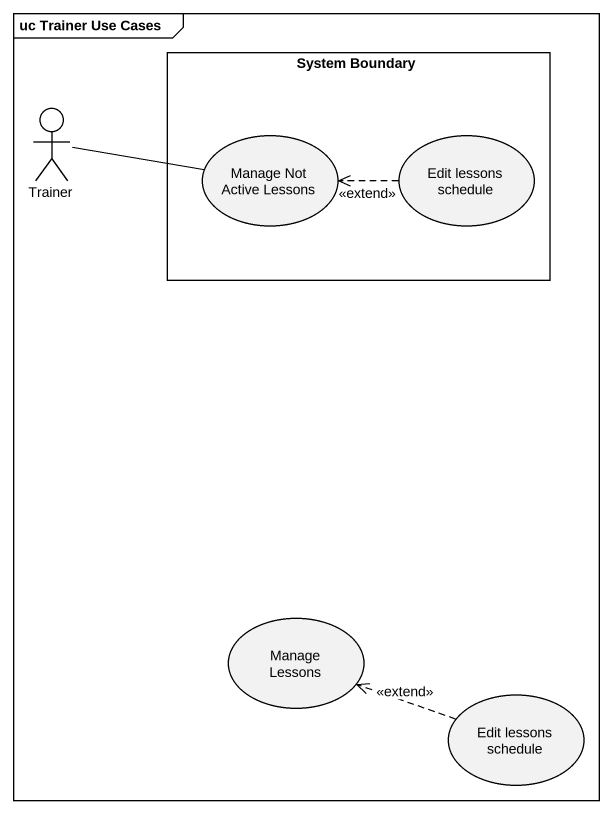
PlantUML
@startuml
mainframe uc Trainer Use Cases
rectangle "System Boundary" as System_Boundary {
  usecase "Manage Not Active Lessons" as Manage_Not_Active_Lessons
  usecase "Edit lessons schedule" as Edit_lessons_schedule
}
actor Trainer
usecase "Manage Lessons" as Manage_Lessons
usecase "Edit lessons schedule" as Edit_lessons_schedule_2
Trainer -right- Manage_Not_Active_Lessons
Edit_lessons_schedule .left.> Manage_Not_Active_Lessons : <<extend>>
Edit_lessons_schedule_2 .left.> Manage_Lessons : <<extend>>
@enduml
